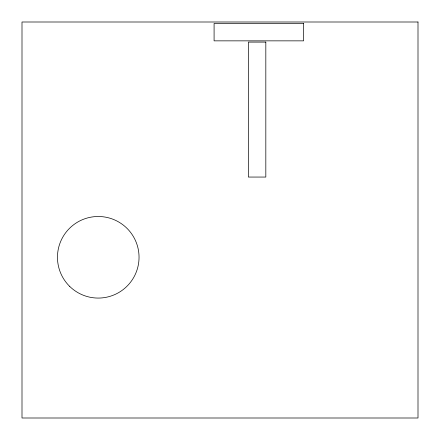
<?xml version="1.0" encoding="UTF-8"?>
<svg xmlns="http://www.w3.org/2000/svg" width="440" height="440" viewBox="0 0 440 440"><rect width="100%" height="100%" fill="white"/><g stroke="black" fill="none" stroke-linecap="round" stroke-linejoin="round"><path stroke-width="0.66" d="M418 22L22 22L22 418L418 418L418 22M303.6 23.447L214.088 23.447L214.088 40.854L303.6 40.854L303.6 23.447M265.821 42.097L248.369 42.097L248.369 177.056L265.821 177.056L265.821 42.097M69.746 286.457A40.788 40.788 0 0 0 137.77 267.394A40.788 40.788 0 0 0 87.246 218.009A40.788 40.788 0 0 0 69.746 286.457"/></g></svg>
